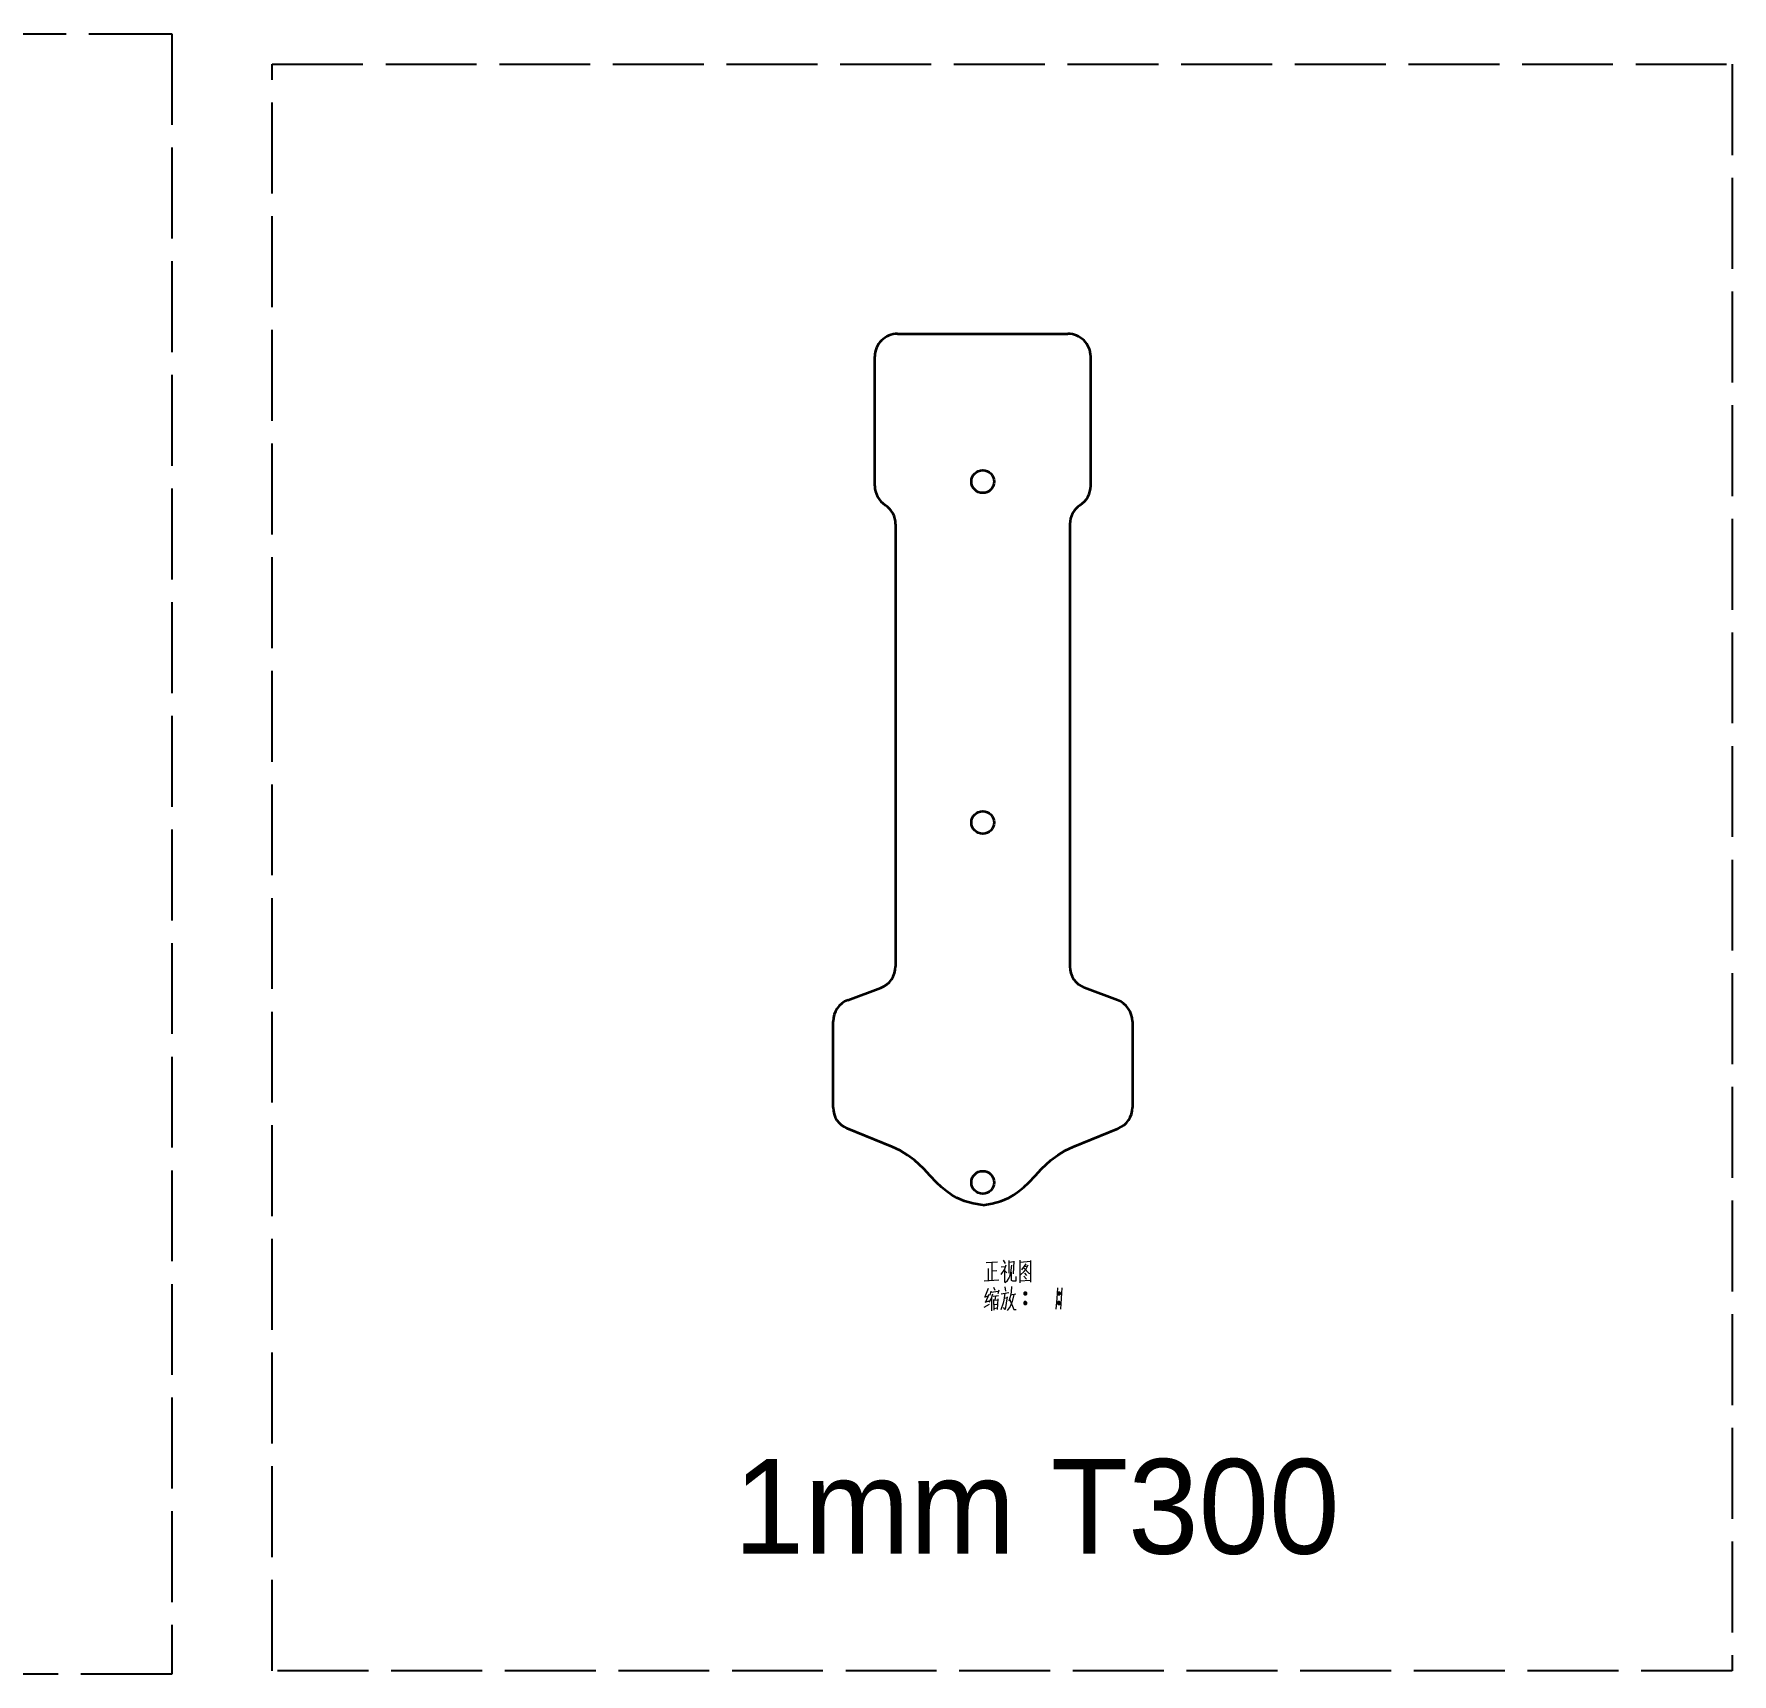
# Model space of a CAD drawing. Extents: x 399 to 1171, y 266 to 737.
# Drawn here: x 902.1 to 1126.2, y 520.3 to 736.8 of the extents above; entities that cross this region are included whole.
import ezdxf

# ---------------------------------------------------------------- set-up
doc = ezdxf.new("R2010")
doc.units = 0
doc.linetypes.add('ACAD_ISO02W100', pattern=[15, 12, -3])

msp = doc.modelspace()

# ---------------------------------------------------------------- linework, layer by layer
at = {"color": 7, "lineweight": 35}
for p, q in [((1016.053101, 697.223206), (1038.553101, 697.223206)), ((1015.803101, 672.112061), (1015.803101, 613.721069)), ((1038.803101, 672.112061), (1038.803101, 613.721069))]:
    msp.add_line(p, q, dxfattribs=at)
at = {"color": 7, "lineweight": 35, "ltscale": 0.426689}
for p, q in [((1013.053101, 677.15564), (1013.053101, 694.223206)), ((1041.553101, 677.15564), (1041.553101, 694.223206))]:
    msp.add_line(p, q, dxfattribs=at)
at = {"color": 7, "lineweight": 35, "ltscale": 0.116509}
for p, q in [((1009.49707, 609.272583), (1013.859131, 610.913086)), ((1045.109131, 609.272583), (1040.74707, 610.913086))]:
    msp.add_line(p, q, dxfattribs=at)
at = {"color": 7, "lineweight": 35, "ltscale": 0.283885}
for p, q in [((1007.553101, 595.109192), (1007.553101, 606.4646)), ((1047.053101, 606.4646), (1047.053101, 595.109192))]:
    msp.add_line(p, q, dxfattribs=at)
at = {"color": 7, "lineweight": 35, "ltscale": 0.160342}
msp.add_line((1015.354004, 589.904663), (1009.417542, 592.332397), dxfattribs=at)
at = {"color": 7, "lineweight": 35, "ltscale": 0.160344}
msp.add_line((1039.252197, 589.904663), (1045.188721, 592.332397), dxfattribs=at)
at = {"color": 40, "linetype": 'ACAD_ISO02W100', "true_color": 0xf8d731}
for points in [[(399.302398, 736.809693), (920.245256, 736.809693), (920.245256, 520.326639), (399.302398, 520.326639)], [(933.498605, 732.819069), (1126.214158, 732.819069), (1126.214158, 520.755293), (933.498605, 520.755293)]]:
    msp.add_lwpolyline(points, close=True, dxfattribs=at)
at = {"color": 7, "lineweight": 35}
for points in [[(1027.303101, 582.223206), (1026.060059, 582.419861), (1024.915649, 582.746704), (1023.867554, 583.20105), (1023.184143, 583.594116), (1022.542542, 584.042725), (1021.862061, 584.608032), (1021.218384, 585.223206), (1020.379578, 586.105591), (1019.541138, 586.99408), (1018.935059, 587.588989), (1018.299011, 588.148499), (1017.392822, 588.825012), (1016.412354, 589.411865), (1015.354004, 589.904663)], [(1027.303101, 582.223206), (1028.546143, 582.419861), (1029.690552, 582.746704), (1030.738647, 583.20105), (1031.421997, 583.594116), (1032.063599, 584.042725), (1032.744141, 584.608032), (1033.387817, 585.223206), (1034.226563, 586.105591), (1035.065063, 586.99408), (1035.671143, 587.588989), (1036.307251, 588.148499), (1037.213379, 588.825012), (1038.193848, 589.411865), (1039.252197, 589.904663)]]:
    msp.add_lwpolyline(points, dxfattribs=at)
at = {"color": 7, "lineweight": 13}
for points in [[(1027.758057, 574.663208), (1029.263062, 574.733215)], [(1028.038086, 573.858215), (1028.038086, 572.283203)], [(1028.528076, 574.663208), (1028.528076, 573.508179), (1028.528076, 572.318176)], [(1030.348145, 574.278198), (1030.173096, 573.788208), (1029.683105, 573.053223)], [(1029.71814, 574.068176), (1030.278076, 574.138184)], [(1029.998047, 574.943176), (1030.278076, 574.523193)], [(1030.768066, 574.908203), (1030.768066, 573.22821)], [(1031.433105, 574.733215), (1030.768066, 574.663208)], [(1031.08313, 574.313232), (1030.978149, 573.263184)], [(1031.363159, 573.158203), (1031.433105, 574.838196)], [(1032.203125, 574.943176), (1032.203125, 573.473206), (1032.203125, 571.968201)], [(1032.203125, 574.908203), (1032.203125, 573.508179), (1032.203125, 572.108215)], [(1033.673096, 574.768188), (1032.203125, 574.628235)], [(1032.973145, 574.48822), (1032.413086, 573.683228)], [(1032.728149, 573.928223), (1033.428101, 573.193176)], [(1032.763062, 574.138184), (1033.21814, 574.208191)], [(1032.973145, 573.718201), (1033.32312, 574.348206)], [(1033.638062, 572.143188), (1033.638062, 573.508179), (1033.673096, 574.908203)], [(1027.478149, 572.24823), (1029.43811, 572.35321)], [(1028.528076, 573.543213), (1029.158081, 573.61322)], [(1030.173096, 573.788208), (1030.173096, 572.003235)], [(1030.173096, 573.61322), (1030.488159, 573.298218)], [(1030.278076, 572.003235), (1030.558105, 572.283203)], [(1030.558105, 572.283203), (1030.803101, 572.633179)], [(1030.978149, 573.263184), (1030.803101, 572.633179)], [(1031.118042, 572.283203), (1031.118042, 573.368225)], [(1031.258057, 572.178223), (1031.118042, 572.283203)], [(1031.678101, 572.178223), (1031.258057, 572.178223)], [(1031.678101, 572.808228), (1031.678101, 572.178223)], [(1032.203125, 572.213196), (1033.568115, 572.318176)], [(1032.273071, 573.018188), (1032.763062, 573.438232)], [(1032.728149, 572.843201), (1033.078125, 572.458191)], [(1032.763062, 573.438232), (1032.973145, 573.718201)], [(1032.83313, 573.22821), (1033.078125, 572.948181)], [(1033.428101, 573.193176), (1033.603149, 573.22821)], [(1033.638062, 572.038208), (1033.638062, 572.143188), (1033.568115, 572.318176)], [(1027.96814, 570.183228), (1027.548096, 570.043213)], [(1028.038086, 571.198181), (1027.58313, 570.11322)], [(1027.618042, 569.413208), (1028.143066, 569.588196)], [(1028.108154, 570.428223), (1027.653076, 569.413208)], [(1028.423096, 569.903198), (1028.108154, 569.413208)], [(1028.353149, 570.883179), (1028.248047, 570.323181)], [(1028.353149, 570.743225), (1029.403076, 570.883179)], [(1028.598145, 570.463196), (1028.423096, 569.903198)], [(1028.45813, 569.973206), (1028.45813, 568.258179)], [(1028.668091, 570.183228), (1029.368042, 570.288208)], [(1028.738159, 571.373169), (1028.913086, 570.98822)], [(1028.738159, 569.763184), (1028.773071, 568.36322)], [(1028.738159, 569.658203), (1029.263062, 569.72821)], [(1028.983154, 570.218201), (1028.913086, 569.658203)], [(1029.298096, 569.833191), (1029.228149, 568.433228)], [(1029.43811, 570.98822), (1029.298096, 570.533203)], [(1030.20813, 570.60321), (1030.103149, 569.693176), (1029.998047, 569.273193), (1029.683105, 568.398193)], [(1029.71814, 570.533203), (1030.768066, 570.673218)], [(1030.523071, 570.11322), (1030.418091, 569.273193), (1030.278076, 568.433228), (1030.068115, 568.713196)], [(1030.138062, 569.938171), (1030.523071, 570.008179)], [(1030.20813, 571.443176), (1030.31311, 570.883179)], [(1030.908081, 570.11322), (1030.733154, 569.553223)], [(1030.838135, 569.868225), (1031.398071, 568.433228)], [(1031.048096, 570.743225), (1030.908081, 570.11322)], [(1031.18811, 569.483215), (1030.908081, 568.85321)], [(1030.978149, 570.358215), (1031.678101, 570.498169)], [(1031.118042, 571.47821), (1031.048096, 570.743225)], [(1031.398071, 570.428223), (1031.18811, 569.483215)], [(1032.728149, 570.568176), (1033.113159, 570.568176)], [(1032.763062, 570.673218), (1033.078125, 570.673218)], [(1032.763062, 570.428223), (1033.078125, 570.428223)], [(1032.763062, 569.413208), (1033.078125, 569.413208)], [(1037.173096, 571.303223), (1037.068115, 569.903198), (1036.963135, 568.503174)], [(1037.173096, 570.568176), (1037.558105, 570.568176)], [(1037.20813, 570.673218), (1037.523071, 570.673218)], [(1037.20813, 570.428223), (1037.523071, 570.428223)], [(1037.20813, 569.413208), (1037.523071, 569.413208)], [(1037.768066, 571.303223), (1037.663086, 569.903198), (1037.558105, 568.503174)], [(1027.513062, 568.748169), (1028.213135, 569.133179)], [(1028.773071, 569.098206), (1029.158081, 569.168213)], [(1029.228149, 568.608215), (1028.808105, 568.538208)], [(1030.908081, 568.85321), (1030.523071, 568.328186)], [(1031.398071, 568.433228), (1031.713135, 568.433228)], [(1032.728149, 569.308228), (1033.113159, 569.308228)], [(1032.763062, 569.168213), (1033.078125, 569.168213)], [(1037.173096, 569.308228), (1037.558105, 569.308228)], [(1037.20813, 569.168213), (1037.523071, 569.168213)]]:
    msp.add_lwpolyline(points, dxfattribs=at)
for points in [[(1032.83313, 570.358215), (1033.008057, 570.358215), (1033.113159, 570.463196), (1033.113159, 570.638184), (1033.008057, 570.743225), (1032.83313, 570.743225), (1032.728149, 570.638184), (1032.728149, 570.463196)], [(1032.83313, 569.098206), (1033.008057, 569.098206), (1033.113159, 569.203186), (1033.113159, 569.378174), (1033.008057, 569.483215), (1032.83313, 569.483215), (1032.728149, 569.378174), (1032.728149, 569.203186)], [(1037.278076, 570.358215), (1037.453125, 570.358215), (1037.558105, 570.463196), (1037.558105, 570.638184), (1037.453125, 570.743225), (1037.278076, 570.743225), (1037.173096, 570.638184), (1037.173096, 570.463196)], [(1037.278076, 569.098206), (1037.453125, 569.098206), (1037.558105, 569.203186), (1037.558105, 569.378174), (1037.453125, 569.483215), (1037.278076, 569.483215), (1037.173096, 569.378174), (1037.173096, 569.203186)]]:
    msp.add_lwpolyline(points, close=True, dxfattribs=at)
at = {"color": 7, "lineweight": 35}
for centre in [(1027.303101, 677.723206), (1027.303101, 632.723206), (1027.303101, 585.223206)]:
    msp.add_circle(centre, 1.5, dxfattribs=at)
for centre, start, end in [((1016.053101, 694.223206), 90.000003, 180.000005), ((1038.553101, 694.223206), 0, 90.000003), ((1016.053101, 677.15564), 180.000005, 237.202829), ((1038.553101, 677.15564), 302.797169, 360), ((1012.803101, 672.112061), 0, 57.202831), ((1041.803101, 672.112061), 122.797171, 180.000005), ((1012.803101, 613.721069), 290.61051, 0), ((1041.803101, 613.721069), 180.000005, 249.389492), ((1010.553101, 606.4646), 110.610508, 180.000005), ((1044.053101, 606.4646), 0, 69.38949), ((1010.553101, 595.109192), 180.000005, 247.757603), ((1044.053101, 595.109192), 292.242392, 0)]:
    msp.add_arc(centre, 3, start, end, dxfattribs=at)

# ---------------------------------------------------------------- texts
at = {"insert": (994.450099, 548.710999), "char_height": 12.5112347, "attachment_point": 1}
msp.add_mtext_dynamic_manual_height_columns('1mm T300', width=8128.33139838, gutter_width=62.556174, heights=[0], dxfattribs=at)

doc.saveas('drawing.dxf')
